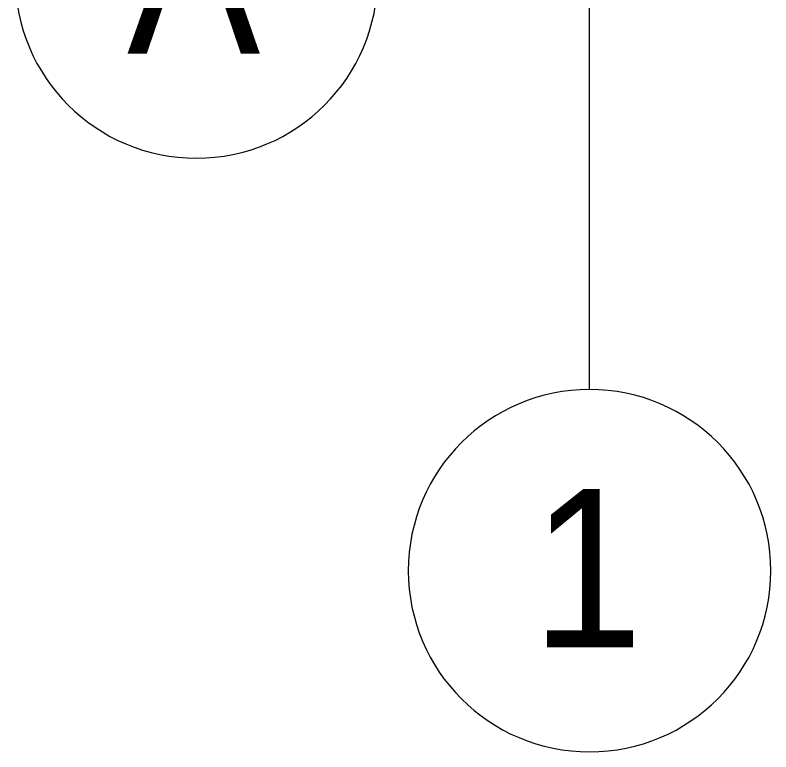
# Model space of a CAD drawing. Header units: millimetres. Extents: x 81548 to 272142, y -8553 to 29000.
# Drawn here: x 138904 to 147242, y -8553 to -420 of the extents above; entities that cross this region are included whole.
import ezdxf

# ---------------------------------------------------------------- set-up
doc = ezdxf.new("R2010")
doc.units = ezdxf.units.MM
doc.layers.add('Оси', color=7, linetype='Continuous', lineweight=9)
doc.layers.add('Оси-1', color=7, linetype='Continuous', lineweight=20)
doc.styles.add('Arial_1', font='arial.ttf', dxfattribs={"width": 0.9, "height": 1750})

# ---------------------------------------------------------------- blocks, each defined once
blk = doc.blocks.new('Ось сетки - D8-29747960-2_10_3_птичка')
at = {"layer": 'Оси-1'}
for start, end in [(360, 180), (180, 360)]:
    blk.add_arc((0, 0), 4, start, end, dxfattribs=at)

msp = doc.modelspace()

# ---------------------------------------------------------------- linework, layer by layer
at = {"layer": 'Оси'}
msp.add_line((145241.5, -4552.8), (145241.5, 5388.2), dxfattribs=at)

# ---------------------------------------------------------------- block references
at = {"layer": 'Оси-1', "xscale": 499.9999999999995, "yscale": 499.9999999999995, "zscale": 499.9999999999995, "rotation": 269.9999999999994}
msp.add_blockref('Ось сетки - D8-29747960-2_10_3_птичка', (140903.9, 0), dxfattribs=at)
at = {"layer": 'Оси-1', "xscale": 499.9999999999995, "yscale": 499.9999999999995, "zscale": 499.9999999999995}
msp.add_blockref('Ось сетки - D8-29747960-2_10_3_птичка', (145241.5, -6552.8), dxfattribs=at)

# ---------------------------------------------------------------- texts
at = {"layer": 'Оси', "char_height": 1750, "attachment_point": 1, "style": 'Arial_1'}
for s, insert, width in [('\\fArial|b0|i0|c204|p34|;\\W.9;А', (140140.1, 905.2), 1803.797), ('\\fArial|b0|i0|c204|p34|;\\W.9;1', (144603.9, -5649.6), 1515.189)]:
    msp.add_mtext(s, dxfattribs=dict(at, insert=insert, width=width))

doc.saveas('drawing.dxf')
